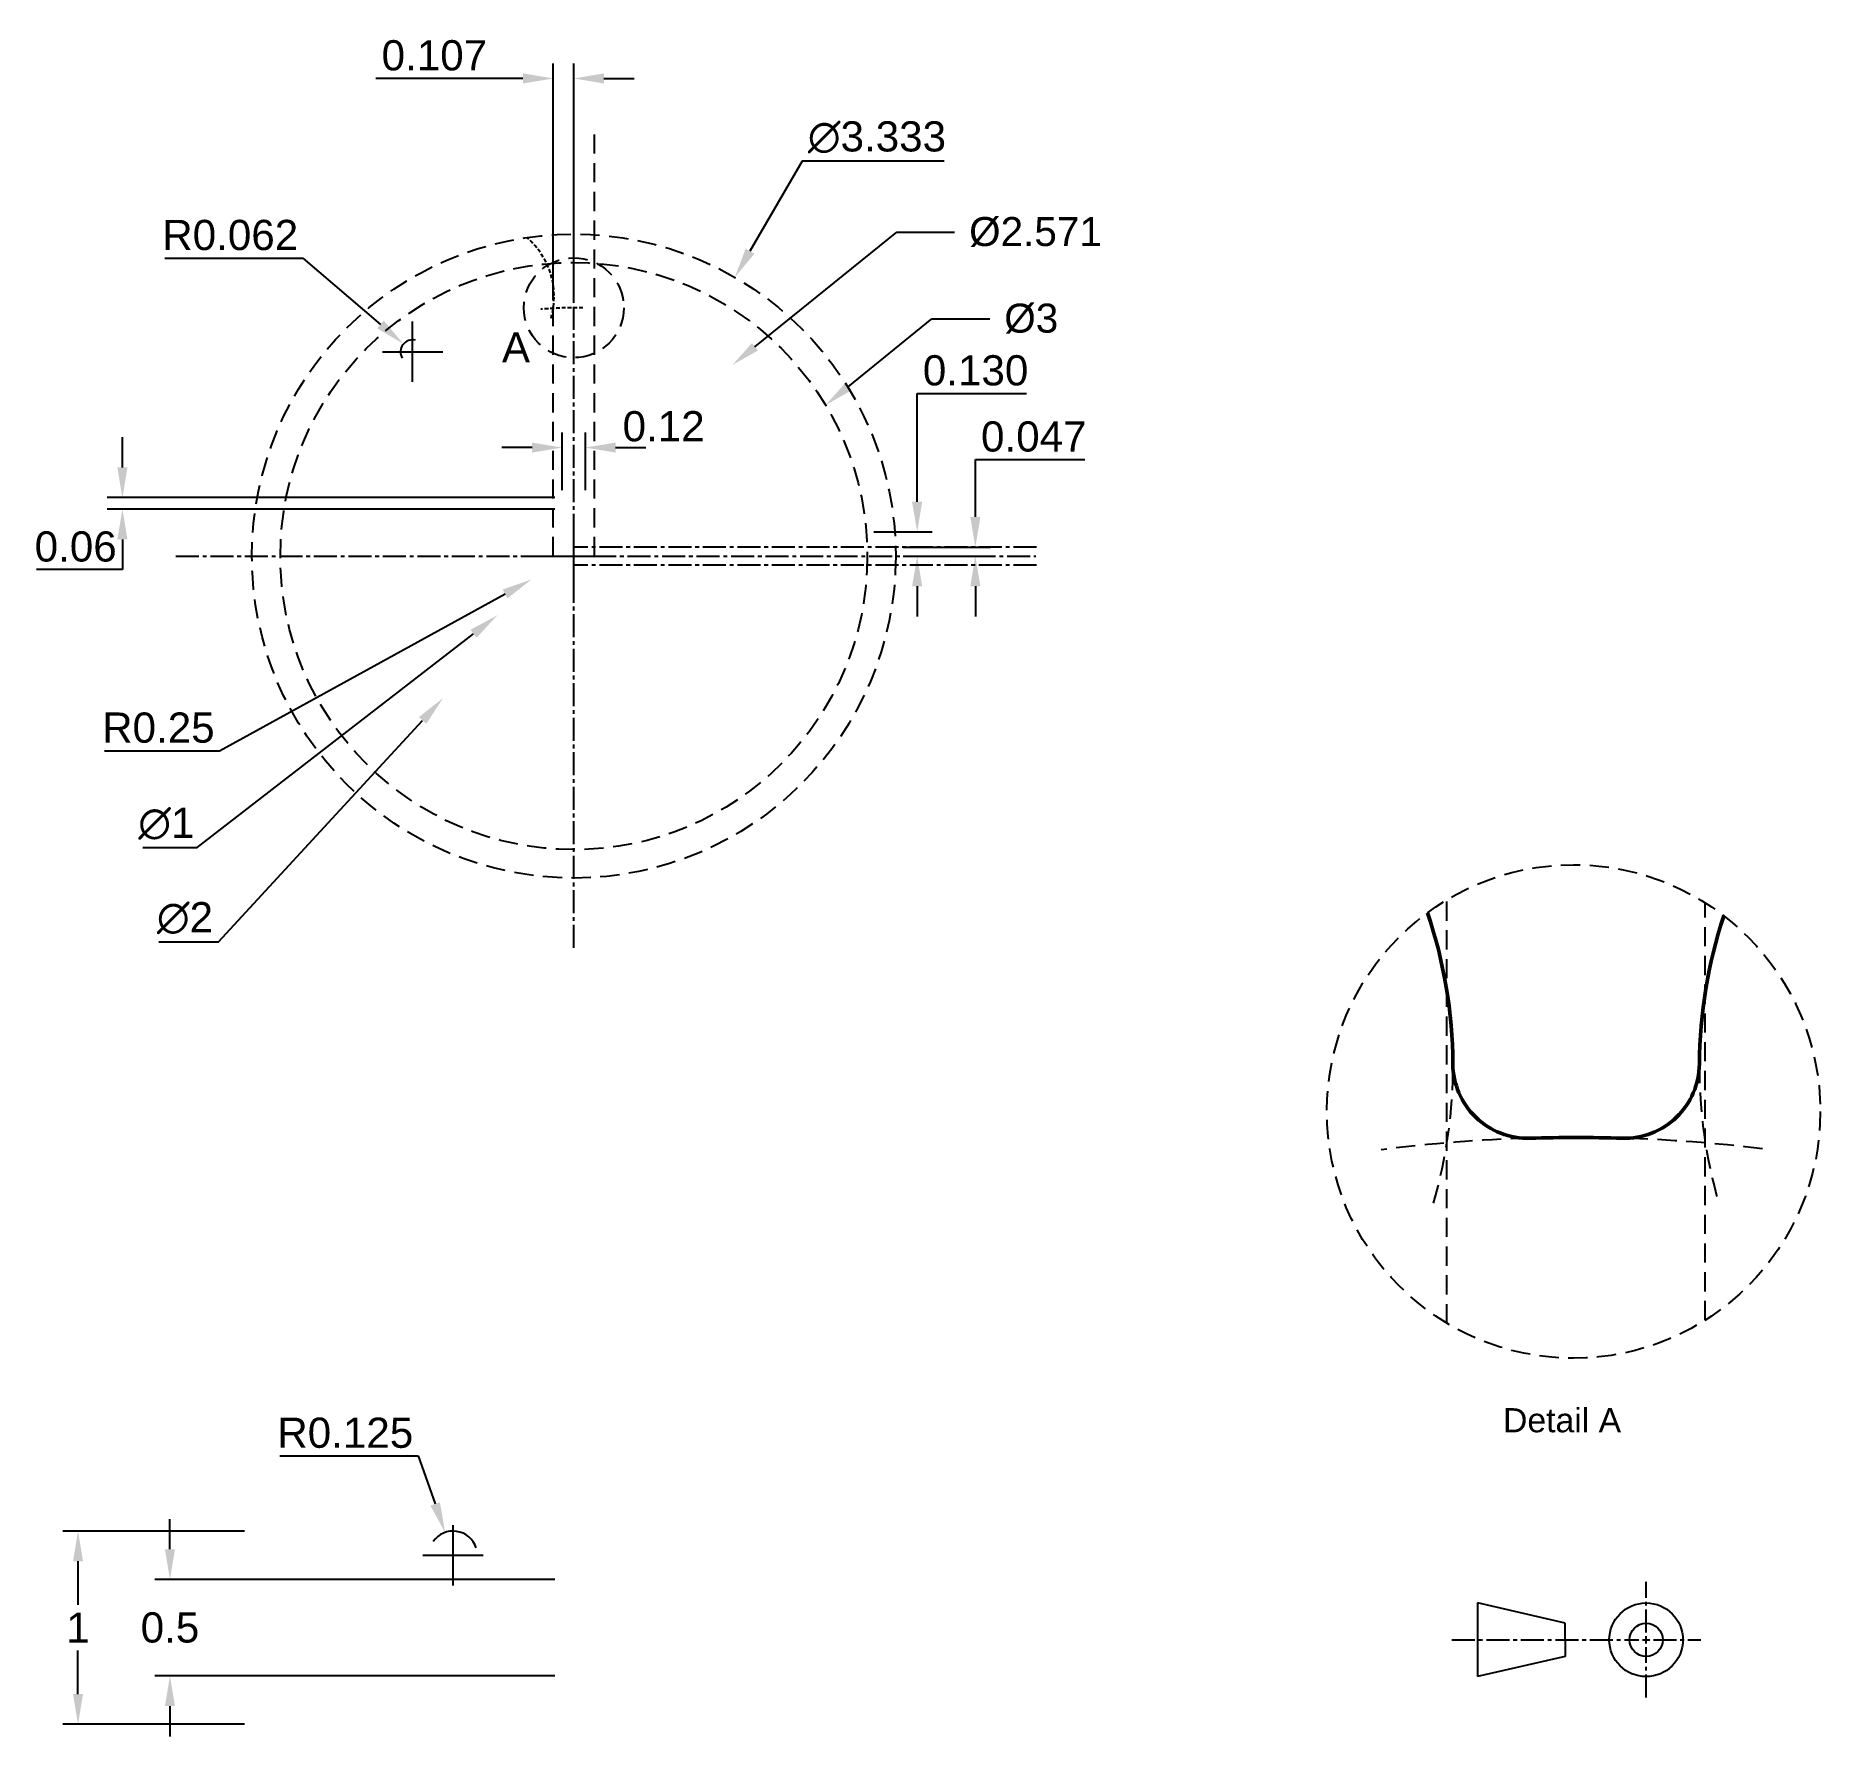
# Paper-space layout 'Layout1' of a CAD drawing. Header units: millimetres. Extents: x 21 to 169, y 26 to 167.
import ezdxf
from ezdxf import colors
from ezdxf.entities.mleader import LeaderData, LeaderLine
from ezdxf.math import Vec2, Vec3

# ---------------------------------------------------------------- set-up
doc = ezdxf.new("R2010")
doc.units = ezdxf.units.MM
doc.linetypes.add('CENTER2', pattern=[28.575, 19.05, -3.175, 3.175, -3.175])
doc.linetypes.add('HIDDEN2', pattern=[4.7625, 3.175, -1.5875])
doc.layers.add('Layer1', color=252, linetype='Continuous')
doc.styles.get("Standard").update_dxf_attribs({"font": 'arial.ttf'})
doc.dimstyles.new('ISO-25', dxfattribs={"dimtxt": 2.5, "dimasz": 2.5, "dimexe": 1.25, "dimexo": 0.625, "dimtad": 1, "dimtih": 1, "dimtoh": 1, "dimdec": 3, "dimdsep": 46, "dimtxsty": 'Standard', "dimcen": 2.5, "dimadec": 0, "dimazin": 0, "dimtfac": 1, "dimtdec": 3, "dimtofl": 0, "dimtmove": 0, "dimatfit": 3, "dimfxl": 1, "dimarcsym": 0})

# ---------------------------------------------------------------- blocks, each defined once
blk = doc.blocks.new('*D8')
at = {"layer": 'Defpoints', "color": 0, "transparency": 16777216}
for p in [(79.03, 146.76), (52.35, 100.58)]:
    blk.add_point(p, dxfattribs=at)
at = {"layer": 'Layer1', "color": 0, "lineweight": -2, "transparency": 16777216}
for p, q in [((84.6, 156.38), (80.28, 148.92)), ((96.38, 156.38), (84.6, 156.38)), ((65.69, 121.17), (65.69, 126.17)), ((63.19, 123.67), (68.19, 123.67))]:
    blk.add_line(p, q, dxfattribs=at)
at = {"layer": 'Layer1', "color": 0, "transparency": 16777216}
blk.add_solid([(79.92, 149.13), (80.65, 148.71), (79.03, 146.76)], dxfattribs=at)
at = {"layer": 'Layer1', "color": 0, "transparency": 16777216, "insert": (90.8, 158.35), "char_height": 2.5, "attachment_point": 5}
blk.add_mtext('∅3.333', dxfattribs=at)
blk = doc.blocks.new('*U9')
at = {"layer": 'Layer1', "color": 0, "linetype": 'CENTER2', "ltscale": 0.1, "transparency": 16777216}
for p, q in [((0, 1.6), (0, 35.25)), ((-32.96, 0), (-1.6, 0)), ((1.6, 0), (38.28, 0)), ((0, -32.44), (0, -1.6))]:
    blk.add_line(p, q, dxfattribs=at)
at = {"layer": 'Layer1', "color": 0, "linetype": 'Continuous', "ltscale": 0.1, "transparency": 16777216}
for p, q in [((-0.8, 0), (0.8, 0)), ((0, -0.8), (0, 0.8))]:
    blk.add_line(p, q, dxfattribs=at)
blk = doc.blocks.new('*D10')
at = {"layer": 'Defpoints', "color": 0, "transparency": 16777216}
for p in [(92.34, 124.42), (92.36, 123.67), (98.95, 123.67)]:
    blk.add_point(p, dxfattribs=at)
at = {"layer": 'Layer1', "color": 0, "lineweight": -2, "transparency": 16777216}
for p, q in [((98.95, 126.92), (98.95, 131.66)), ((98.95, 131.66), (108.01, 131.66)), ((92.97, 124.42), (100.2, 124.42)), ((92.98, 123.67), (100.2, 123.67)), ((98.95, 121.17), (98.95, 118.67))]:
    blk.add_line(p, q, dxfattribs=at)
at = {"layer": 'Layer1', "color": 0, "transparency": 16777216}
for points in [[(98.53, 126.92), (99.37, 126.92), (98.95, 124.42)], [(98.53, 121.17), (99.37, 121.17), (98.95, 123.67)]]:
    blk.add_solid(points, dxfattribs=at)
at = {"layer": 'Layer1', "color": 0, "transparency": 16777216, "insert": (103.79, 133.56), "char_height": 2.5, "attachment_point": 5}
blk.add_mtext('0.047', dxfattribs=at)
blk = doc.blocks.new('*D11')
at = {"layer": 'Defpoints', "color": 0, "transparency": 16777216}
for p in [(89.92, 125.67), (94.13, 125.67), (92.36, 123.67)]:
    blk.add_point(p, dxfattribs=at)
at = {"layer": 'Layer1', "color": 0, "lineweight": -2, "transparency": 16777216}
for p, q in [((94.13, 128.17), (94.13, 137.14)), ((94.13, 137.14), (103.18, 137.14)), ((90.54, 125.67), (95.38, 125.67)), ((92.98, 123.67), (95.38, 123.67)), ((94.13, 121.17), (94.13, 118.67))]:
    blk.add_line(p, q, dxfattribs=at)
at = {"layer": 'Layer1', "color": 0, "transparency": 16777216}
for points in [[(93.71, 128.17), (94.55, 128.17), (94.13, 125.67)], [(93.71, 121.17), (94.55, 121.17), (94.13, 123.67)]]:
    blk.add_solid(points, dxfattribs=at)
at = {"layer": 'Layer1', "color": 0, "transparency": 16777216, "insert": (98.97, 139.04), "char_height": 2.5, "attachment_point": 5}
blk.add_mtext('0.130', dxfattribs=at)
blk = doc.blocks.new('*D12')
at = {"layer": 'Defpoints', "color": 0, "transparency": 16777216}
for p in [(63.98, 163.23), (63.98, 144.24), (65.69, 144.24)]:
    blk.add_point(p, dxfattribs=at)
at = {"layer": 'Layer1', "color": 0, "lineweight": -2, "transparency": 16777216}
for p, q in [((63.98, 144.86), (63.98, 164.48)), ((65.69, 144.86), (65.69, 164.48)), ((61.48, 163.23), (49.3, 163.23)), ((68.19, 163.23), (70.69, 163.23))]:
    blk.add_line(p, q, dxfattribs=at)
at = {"layer": 'Layer1', "color": 0, "transparency": 16777216}
for points in [[(61.48, 163.65), (61.48, 162.81), (63.98, 163.23)], [(68.19, 163.65), (68.19, 162.81), (65.69, 163.23)]]:
    blk.add_solid(points, dxfattribs=at)
at = {"layer": 'Layer1', "color": 0, "transparency": 16777216, "insert": (54.14, 165.13), "char_height": 2.5, "attachment_point": 5}
blk.add_mtext('0.107', dxfattribs=at)
blk = doc.blocks.new('*D13')
at = {"layer": 'Defpoints', "color": 0, "transparency": 16777216}
for p in [(51.58, 141.24), (52.33, 140.59)]:
    blk.add_point(p, dxfattribs=at)
at = {"layer": 'Layer1', "color": 0, "lineweight": -2, "transparency": 16777216}
for p, q in [((31.82, 148.35), (43.25, 148.35)), ((43.25, 148.35), (49.68, 142.86)), ((52.33, 138.09), (52.33, 143.09)), ((49.83, 140.59), (54.83, 140.59))]:
    blk.add_line(p, q, dxfattribs=at)
blk.add_arc((52.33, 140.59), 0.992, 75.6908, 211.6947, dxfattribs=at)
at = {"layer": 'Layer1', "color": 0, "transparency": 16777216}
blk.add_solid([(49.95, 143.18), (49.4, 142.54), (51.58, 141.24)], dxfattribs=at)
at = {"layer": 'Layer1', "color": 0, "transparency": 16777216, "insert": (37.23, 150.25), "char_height": 2.5, "attachment_point": 5}
blk.add_mtext('R0.062', dxfattribs=at)
blk = doc.blocks.new('*D14')
at = {"layer": 'Defpoints', "color": 0, "transparency": 16777216}
for p in [(65.69, 123.67), (62.19, 121.74)]:
    blk.add_point(p, dxfattribs=at)
at = {"layer": 'Layer1', "color": 0, "lineweight": -2, "transparency": 16777216}
for p, q in [((65.69, 121.17), (65.69, 126.17)), ((63.19, 123.67), (68.19, 123.67)), ((36.35, 107.54), (60, 120.54)), ((26.82, 107.54), (36.35, 107.54))]:
    blk.add_line(p, q, dxfattribs=at)
at = {"layer": 'Layer1', "color": 0, "transparency": 16777216}
blk.add_solid([(59.79, 120.9), (60.2, 120.17), (62.19, 121.74)], dxfattribs=at)
at = {"layer": 'Layer1', "color": 0, "transparency": 16777216, "insert": (31.28, 109.45), "char_height": 2.5, "attachment_point": 5}
blk.add_mtext('R0.25', dxfattribs=at)
blk = doc.blocks.new('*D15')
at = {"layer": 'Defpoints', "color": 0, "transparency": 16777216}
for p in [(72.02, 128.57), (59.36, 118.77)]:
    blk.add_point(p, dxfattribs=at)
at = {"layer": 'Layer1', "color": 0, "lineweight": -2, "transparency": 16777216}
for p, q in [((65.69, 121.17), (65.69, 126.17)), ((63.19, 123.67), (68.19, 123.67)), ((34.5, 99.53), (57.39, 117.24)), ((30, 99.53), (34.5, 99.53))]:
    blk.add_line(p, q, dxfattribs=at)
at = {"layer": 'Layer1', "color": 0, "transparency": 16777216}
blk.add_solid([(57.13, 117.57), (57.64, 116.91), (59.36, 118.77)], dxfattribs=at)
at = {"layer": 'Layer1', "color": 0, "transparency": 16777216, "insert": (31.94, 101.5), "char_height": 2.5, "attachment_point": 5}
blk.add_mtext('∅1', dxfattribs=at)
blk = doc.blocks.new('*D16')
at = {"layer": 'Defpoints', "color": 0, "transparency": 16777216}
for p in [(76.53, 135.44), (54.85, 111.9)]:
    blk.add_point(p, dxfattribs=at)
at = {"layer": 'Layer1', "color": 0, "lineweight": -2, "transparency": 16777216}
for p, q in [((65.69, 121.17), (65.69, 126.17)), ((63.19, 123.67), (68.19, 123.67)), ((36.27, 91.71), (53.16, 110.06)), ((31.31, 91.71), (36.27, 91.71))]:
    blk.add_line(p, q, dxfattribs=at)
at = {"layer": 'Layer1', "color": 0, "transparency": 16777216}
blk.add_solid([(52.86, 110.34), (53.47, 109.78), (54.85, 111.9)], dxfattribs=at)
at = {"layer": 'Layer1', "color": 0, "transparency": 16777216, "insert": (33.48, 93.68), "char_height": 2.5, "attachment_point": 5}
blk.add_mtext('∅2', dxfattribs=at)
blk = doc.blocks.new('*D17')
at = {"layer": 'Defpoints', "color": 0, "transparency": 16777216}
for p in [(28.3, 127.55), (64.73, 128.51), (64.73, 127.55)]:
    blk.add_point(p, dxfattribs=at)
at = {"layer": 'Layer1', "color": 0, "lineweight": -2, "transparency": 16777216}
for p, q in [((28.3, 131.01), (28.3, 133.51)), ((64.11, 128.51), (27.05, 128.51)), ((64.11, 127.55), (27.05, 127.55)), ((28.3, 125.05), (28.3, 122.55)), ((28.3, 122.55), (21.18, 122.55))]:
    blk.add_line(p, q, dxfattribs=at)
at = {"layer": 'Layer1', "color": 0, "transparency": 16777216}
for points in [[(27.88, 131.01), (28.72, 131.01), (28.3, 128.51)], [(27.88, 125.05), (28.72, 125.05), (28.3, 127.55)]]:
    blk.add_solid(points, dxfattribs=at)
at = {"layer": 'Layer1', "color": 0, "transparency": 16777216, "insert": (24.43, 124.45), "char_height": 2.5, "attachment_point": 5}
blk.add_mtext('0.06', dxfattribs=at)
blk = doc.blocks.new('*D18')
at = {"layer": 'Defpoints', "color": 0, "transparency": 16777216}
for p in [(66.65, 132.66), (64.73, 128.51), (66.65, 128.51)]:
    blk.add_point(p, dxfattribs=at)
at = {"layer": 'Layer1', "color": 0, "lineweight": -2, "transparency": 16777216}
for p, q in [((64.73, 129.14), (64.73, 133.91)), ((66.65, 129.14), (66.65, 133.91)), ((62.23, 132.66), (59.73, 132.66)), ((69.15, 132.66), (71.65, 132.66))]:
    blk.add_line(p, q, dxfattribs=at)
at = {"layer": 'Layer1', "color": 0, "transparency": 16777216}
for points in [[(62.23, 133.07), (62.23, 132.24), (64.73, 132.66)], [(69.15, 133.07), (69.15, 132.24), (66.65, 132.66)]]:
    blk.add_solid(points, dxfattribs=at)
at = {"layer": 'Layer1', "color": 0, "transparency": 16777216, "insert": (73.13, 134.41), "char_height": 2.5, "attachment_point": 5}
blk.add_mtext('0.12', dxfattribs=at)
blk = doc.blocks.new('*D19')
at = {"layer": 'Defpoints', "color": 0, "transparency": 16777216}
for p in [(39.03, 42.92), (24.62, 26.92), (39.03, 26.92)]:
    blk.add_point(p, dxfattribs=at)
at = {"layer": 'Layer1', "color": 0, "lineweight": -2, "transparency": 16777216}
for p, q in [((38.4, 42.92), (23.37, 42.92)), ((24.62, 40.42), (24.62, 36.8)), ((24.62, 29.42), (24.62, 33.04)), ((38.4, 26.92), (23.37, 26.92))]:
    blk.add_line(p, q, dxfattribs=at)
at = {"layer": 'Layer1', "color": 0, "transparency": 16777216}
for points in [[(24.21, 40.42), (25.04, 40.42), (24.62, 42.92)], [(24.21, 29.42), (25.04, 29.42), (24.62, 26.92)]]:
    blk.add_solid(points, dxfattribs=at)
at = {"layer": 'Layer1', "color": 0, "transparency": 16777216, "insert": (24.62, 34.92), "char_height": 2.5, "attachment_point": 5}
blk.add_mtext('1', dxfattribs=at)
blk = doc.blocks.new('*D20')
at = {"layer": 'Defpoints', "color": 0, "transparency": 16777216}
for p in [(64.73, 38.92), (32.24, 30.92), (64.73, 30.92)]:
    blk.add_point(p, dxfattribs=at)
at = {"layer": 'Layer1', "color": 0, "lineweight": -2, "transparency": 16777216}
for p, q in [((32.24, 41.42), (32.24, 43.92)), ((64.11, 38.92), (30.99, 38.92)), ((64.11, 30.92), (30.99, 30.92)), ((32.24, 28.42), (32.24, 25.92))]:
    blk.add_line(p, q, dxfattribs=at)
at = {"layer": 'Layer1', "color": 0, "transparency": 16777216}
for points in [[(31.82, 41.42), (32.65, 41.42), (32.24, 38.92)], [(31.82, 28.42), (32.65, 28.42), (32.24, 30.92)]]:
    blk.add_solid(points, dxfattribs=at)
at = {"layer": 'Layer1', "color": 0, "transparency": 16777216, "insert": (32.24, 34.92), "char_height": 2.5, "attachment_point": 5}
blk.add_mtext('0.5', dxfattribs=at)
blk = doc.blocks.new('*D21')
at = {"layer": 'Defpoints', "color": 0, "transparency": 16777216}
for p in [(55.03, 42.81), (55.69, 40.92)]:
    blk.add_point(p, dxfattribs=at)
at = {"layer": 'Layer1', "color": 0, "lineweight": -2, "transparency": 16777216}
for p, q in [((41.34, 49.15), (52.81, 49.15)), ((52.81, 49.15), (54.2, 45.17)), ((55.69, 38.42), (55.69, 43.42)), ((53.19, 40.92), (58.19, 40.92))]:
    blk.add_line(p, q, dxfattribs=at)
blk.add_arc((55.69, 40.92), 2, 17.9049, 145.1041, dxfattribs=at)
at = {"layer": 'Layer1', "color": 0, "transparency": 16777216}
blk.add_solid([(54.6, 45.31), (53.81, 45.03), (55.03, 42.81)], dxfattribs=at)
at = {"layer": 'Layer1', "color": 0, "transparency": 16777216, "insert": (46.76, 51.05), "char_height": 2.5, "attachment_point": 5}
blk.add_mtext('R0.125', dxfattribs=at)
blk = doc.blocks.new('*U22')
at = {"color": 0, "linetype": 'CENTER2', "ltscale": 0.1, "transparency": 16777216}
for p, q in [((0, 0.61), (0, 4.81)), ((-16.09, 0), (-0.61, 0)), ((0.61, 0), (4.54, 0)), ((0, -4.77), (0, -0.61))]:
    blk.add_line(p, q, dxfattribs=at)
at = {"color": 0, "linetype": 'Continuous', "ltscale": 0.1, "transparency": 16777216}
for p, q in [((-0.3, 0), (0.3, 0)), ((0, -0.3), (0, 0.3))]:
    blk.add_line(p, q, dxfattribs=at)

psp = doc.layouts.get("Layout1")

# ---------------------------------------------------------------- linework, layer by layer
for p, q in [((140.5382, 36.9644), (140.5382, 30.8653)), ((147.7976, 35.2896), (140.5382, 36.9644)), ((147.7976, 33.9149), (147.7976, 35.2896)), ((147.7976, 32.5401), (140.5382, 30.8653)), ((147.7976, 33.9149), (147.7976, 32.5401))]:
    psp.add_line(p, q)
for radius in [3.0496, 1.3747]:
    psp.add_circle((154.5091, 33.9149), radius)
at = {"linetype": 'HIDDEN2', "ltscale": 0.1, "transparency": 33554508}
for centre, radius, start, end in [((57.6463, 145.1681), 6.4118, 343.822412, 49.578734), ((65.8931, 109.8249), 34.414, 89.09047, 94.872244)]:
    psp.add_arc(centre, radius, start, end, dxfattribs=at)
at = {"lineweight": 50}
for centre, radius, start, end in [((98.4314, 81.3269), 40.0738, 0.407822, 18.643349), ((198.9961, 81.3269), 40.0738, 161.733911, 179.592178), ((144.7041, 81.6563), 6.2, 180.407822, 271.705168), ((152.7234, 81.6563), 6.2, 268.294832, 359.592178), ((148.7137, -53.034), 128.55, 88.294832, 91.705168)]:
    psp.add_arc(centre, radius, start, end, dxfattribs=at)
at = {"layer": 'Layer1', "linetype": 'HIDDEN2', "ltscale": 0.5, "transparency": 33554508}
for p, q in [((63.9824, 123.6703), (63.9824, 158.8914)), ((67.4005, 123.6703), (67.4005, 158.8914)), ((138.0137, 60.1383), (138.0137, 95.2084)), ((159.4137, 60.3946), (159.4137, 94.9522))]:
    psp.add_line(p, q, dxfattribs=at)
at = {"layer": 'Layer1', "linetype": 'CENTER2', "ltscale": 0.1, "transparency": 33554508}
for p, q in [((104.011, 124.4223), (65.6914, 124.4223)), ((104.011, 122.9183), (65.6914, 122.9183))]:
    psp.add_line(p, q, dxfattribs=at)
at = {"layer": 'Layer1', "linetype": 'HIDDEN2', "ltscale": 0.5, "transparency": 33554508}
for centre, radius in [((65.6914, 123.6703), 26.664), ((65.6914, 123.6703), 24.3097), ((65.6914, 144.2382), 4.1372), ((148.5053, 77.6734), 20.434)]:
    psp.add_circle(centre, radius, dxfattribs=at)
for centre, radius, start, end in [((98.4314, 81.3269), 40.0738, 343.697268, 0.407822), ((198.9961, 81.3269), 40.0738, 179.592178, 196.396937), ((148.7137, -53.034), 128.55, 91.705168, 97.218163), ((148.7137, -53.034), 128.55, 83.100386, 88.294832)]:
    psp.add_arc(centre, radius, start, end, dxfattribs=at)

# ---------------------------------------------------------------- block references
at = {"linetype": 'CENTER2', "ltscale": 0.1}
psp.add_blockref('*U22', (154.5091, 33.9149), dxfattribs=at)
at = {"layer": 'Layer1', "linetype": 'CENTER2', "ltscale": 0.1, "transparency": 33554508}
psp.add_blockref('*U9', (65.6914, 123.6703), dxfattribs=at)

# ---------------------------------------------------------------- texts
at = {"insert": (59.7349, 142.2064), "char_height": 2.5, "attachment_point": 1}
psp.add_mtext_dynamic_manual_height_columns('A', width=2.209848, gutter_width=12.5, heights=[0], dxfattribs=at)
at = {"layer": 'Layer1', "insert": (142.658, 53.1026), "char_height": 2, "attachment_point": 1}
psp.add_mtext_dynamic_manual_height_columns('Detail A', width=75.012134, gutter_width=250, heights=[0], dxfattribs=at)

# ---------------------------------------------------------------- dimensions: what is measured, and where the dimension line sits
at = {"layer": 'Layer1'}
dim = psp.add_linear_dim(base=(63.9824, 163.2285), p1=(65.6914, 144.2382), p2=(63.9824, 144.2382), text='0.107', dimstyle='ISO-25', override={"dimlfac": -0.0625}, dxfattribs=at)
dim.commit()
dim.dimension.update_dxf_attribs({"geometry": '*D12', "text_midpoint": (54.1393, 165.13)})
for p1, p2, picture, middle in [((52.349, 100.5846), (79.0338, 146.756), '*D8', (90.7996, 156.3808)), ((76.528, 135.4418), (54.8548, 111.8988), '*D16', (33.4771, 91.7093)), ((72.0179, 128.5668), (59.365, 118.7738), '*D15', (31.9386, 99.5302))]:
    dim = psp.add_diameter_dim_2p(p1=p1, p2=p2, dimstyle='ISO-25', override={"dimlfac": -0.0625}, dxfattribs=at)
    dim.commit()
    dim.dimension.update_dxf_attribs({"geometry": picture, "text_midpoint": middle, "dimtype": 163})
for center, mpoint, picture, middle in [((52.3305, 140.5913), (51.5762, 141.2356), '*D13', (37.2252, 148.346)), ((65.6914, 123.6703), (62.1861, 121.7435), '*D14', (31.2756, 107.5437)), ((55.6914, 40.9237), (55.0306, 42.8114), '*D21', (46.7641, 49.1464))]:
    dim = psp.add_radius_dim(center=center, mpoint=mpoint, dimstyle='ISO-25', override={"dimlfac": -0.0625}, dxfattribs=at)
    dim.commit()
    dim.dimension.update_dxf_attribs({"geometry": picture, "text_midpoint": middle, "dimtype": 164})
dim = psp.add_linear_dim(base=(94.1298, 125.6739), p1=(92.3554, 123.6703), p2=(89.9184, 125.6739), angle=90, text='0.130', dimstyle='ISO-25', override={"dimlfac": -0.0625}, dxfattribs=at)
dim.commit()
dim.dimension.update_dxf_attribs({"geometry": '*D11', "text_midpoint": (98.9686, 137.1402), "dimtype": 160})
dim = psp.add_linear_dim(base=(66.6514, 132.6574), p1=(64.7314, 128.5134), p2=(66.6514, 128.5134), dimstyle='ISO-25', override={"dimlfac": -0.0625, "dimtmove": 2}, dxfattribs=at)
dim.commit()
dim.dimension.update_dxf_attribs({"geometry": '*D18', "text_midpoint": (73.1286, 134.4085), "dimtype": 160})
for base, p1, p2, picture, middle in [((98.9503, 123.6703), (92.3448, 124.4223), (92.3554, 123.6703), '*D10', (103.7934, 131.6582)), ((24.6247, 26.9237), (39.0274, 42.9237), (39.0274, 26.9237), '*D19', (24.6247, 34.9237)), ((32.2363, 30.9237), (64.7314, 38.9237), (64.7314, 30.9237), '*D20', (32.2363, 34.9237))]:
    dim = psp.add_linear_dim(base=base, p1=p1, p2=p2, angle=90, dimstyle='ISO-25', override={"dimlfac": -0.0625}, dxfattribs=at)
    dim.commit()
    dim.dimension.update_dxf_attribs({"geometry": picture, "text_midpoint": middle, "dimtype": 160})
dim = psp.add_linear_dim(base=(28.3014, 127.5534), p1=(64.7314, 128.5134), p2=(64.7314, 127.5534), angle=90, dimstyle='ISO-25', override={"dimlfac": -0.0625}, dxfattribs=at)
dim.commit()
dim.dimension.update_dxf_attribs({"geometry": '*D17', "text_midpoint": (24.4303, 124.4548)})

# ---------------------------------------------------------------- leaders
ml = psp.add_multileader_mtext('Standard', dxfattribs=at)
ml.set_content('%%C2.571', color=256)
ml.set_leader_properties()
ml.build(insert=Vec2(0, 0))
ml.multileader.update_dxf_attribs({"arrow_head_size": 2.4, "scale": 0.6})
ctx = ml.context
ctx.base_point, ctx.scale, ctx.char_height, ctx.arrow_head_size, ctx.landing_gap_size, ctx.plane_origin = Vec3(97.2333, 150.5015), 0.6, 2.4, 2.4, 1.2, Vec3(78.8268, 139.4976)
notes = []
notes.append((ctx, [(0, (1, 1, 0), (92.4333, 150.5015), (1, 0), 4.8, [(0, [(78.8268, 139.4976)], 0, [])])]))
ctx.mtext.insert, ctx.mtext.flow_direction = Vec3(98.4333, 151.7498), 5
ml = psp.add_multileader_mtext('Standard', dxfattribs=at)
ml.set_content('%%C3', color=256)
ml.set_leader_properties()
ml.build(insert=Vec2(0, 0))
ml.multileader.update_dxf_attribs({"arrow_head_size": 2.4, "scale": 0.6})
ctx = ml.context
ctx.base_point, ctx.scale, ctx.char_height, ctx.arrow_head_size, ctx.landing_gap_size, ctx.plane_origin = Vec3(100.1462, 143.3295), 0.6, 2.4, 2.4, 1.2, Vec3(86.5412, 136.1702)
notes.append((ctx, [(0, (1, 1, 0), (95.3462, 143.3295), (1, 0), 4.8, [(0, [(86.5412, 136.1702)], 0, [])])]))
ctx.mtext.insert, ctx.mtext.flow_direction = Vec3(101.3462, 144.5778), 5
for ctx, leaders in notes:
    for number, flags, end, landing, length, lines in leaders:
        leader = LeaderData()
        leader.index, (leader.has_last_leader_line, leader.has_dogleg_vector, leader.attachment_direction) = number, flags
        leader.last_leader_point, leader.dogleg_vector, leader.dogleg_length = Vec3(end), Vec3(landing), length
        for number, points, colour, breaks in lines:
            line = LeaderLine()
            line.index, line.vertices, line.color, line.breaks = number, Vec3.list(points), colors.encode_raw_color(colour), breaks
            leader.lines.append(line)
        ctx.leaders.append(leader)

doc.saveas('drawing.dxf')
